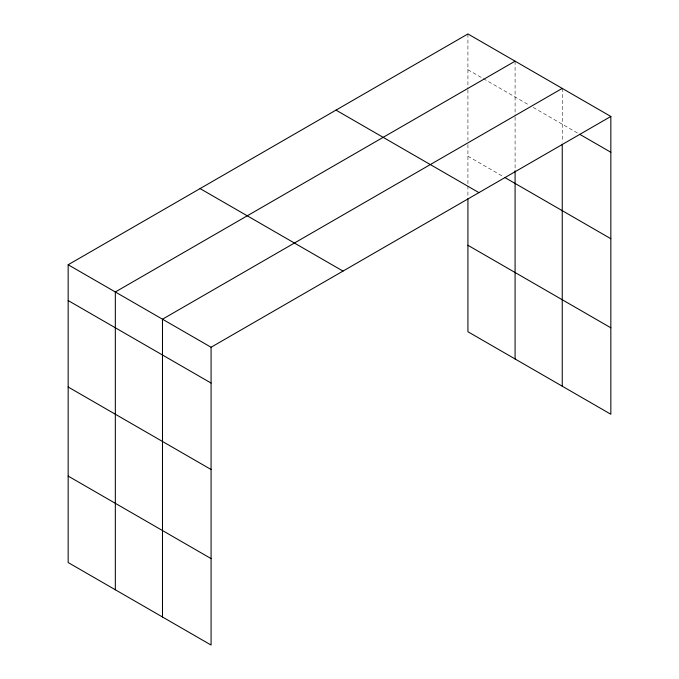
<?xml version="1.0" encoding="UTF-8"?>
<svg xmlns="http://www.w3.org/2000/svg" width="679" height="679" viewBox="0 0 679 679"><rect width="100%" height="100%" fill="white"/><g stroke="black" fill="none" stroke-linecap="round" stroke-linejoin="round"><path stroke-width="0.51" stroke-dasharray="3.4 2.55" d="M467.924 69.75L482.438 78.127M483.346 78.654L529.595 105.355M533.227 107.452L577.829 133.203M467.924 156.204L503.292 176.625M562.246 88.406L562.246 142.132M515.089 61.178L515.089 115.956M515.089 117.009L515.089 169.725M467.924 33.95L467.924 88.728M467.924 89.781L467.924 140.392M467.924 144.61L467.924 184.841M467.924 185.902L467.924 196.503"/><path stroke-width="1.02" d="M68.163 264.751L211.076 347.258L211.076 645.05L68.163 562.543L68.163 264.751L467.924 33.95L610.837 116.457L610.837 414.249L467.924 331.742L467.924 198.624M515.089 61.178L115.328 291.978L115.328 589.771M562.246 88.406L162.485 319.206L162.485 616.999M211.076 347.258L610.837 116.457M579.662 134.264L610.837 152.257M505.108 177.677L610.837 238.719M336.003 110.117L478.916 192.624M467.924 245.28L610.837 327.796M200.084 188.584L342.997 271.091M68.163 300.551L211.076 383.058M68.163 387.005L211.076 469.512M68.163 476.081L211.076 558.596M562.246 144.237L562.246 386.198M515.089 170.785L515.089 358.97"/></g></svg>
